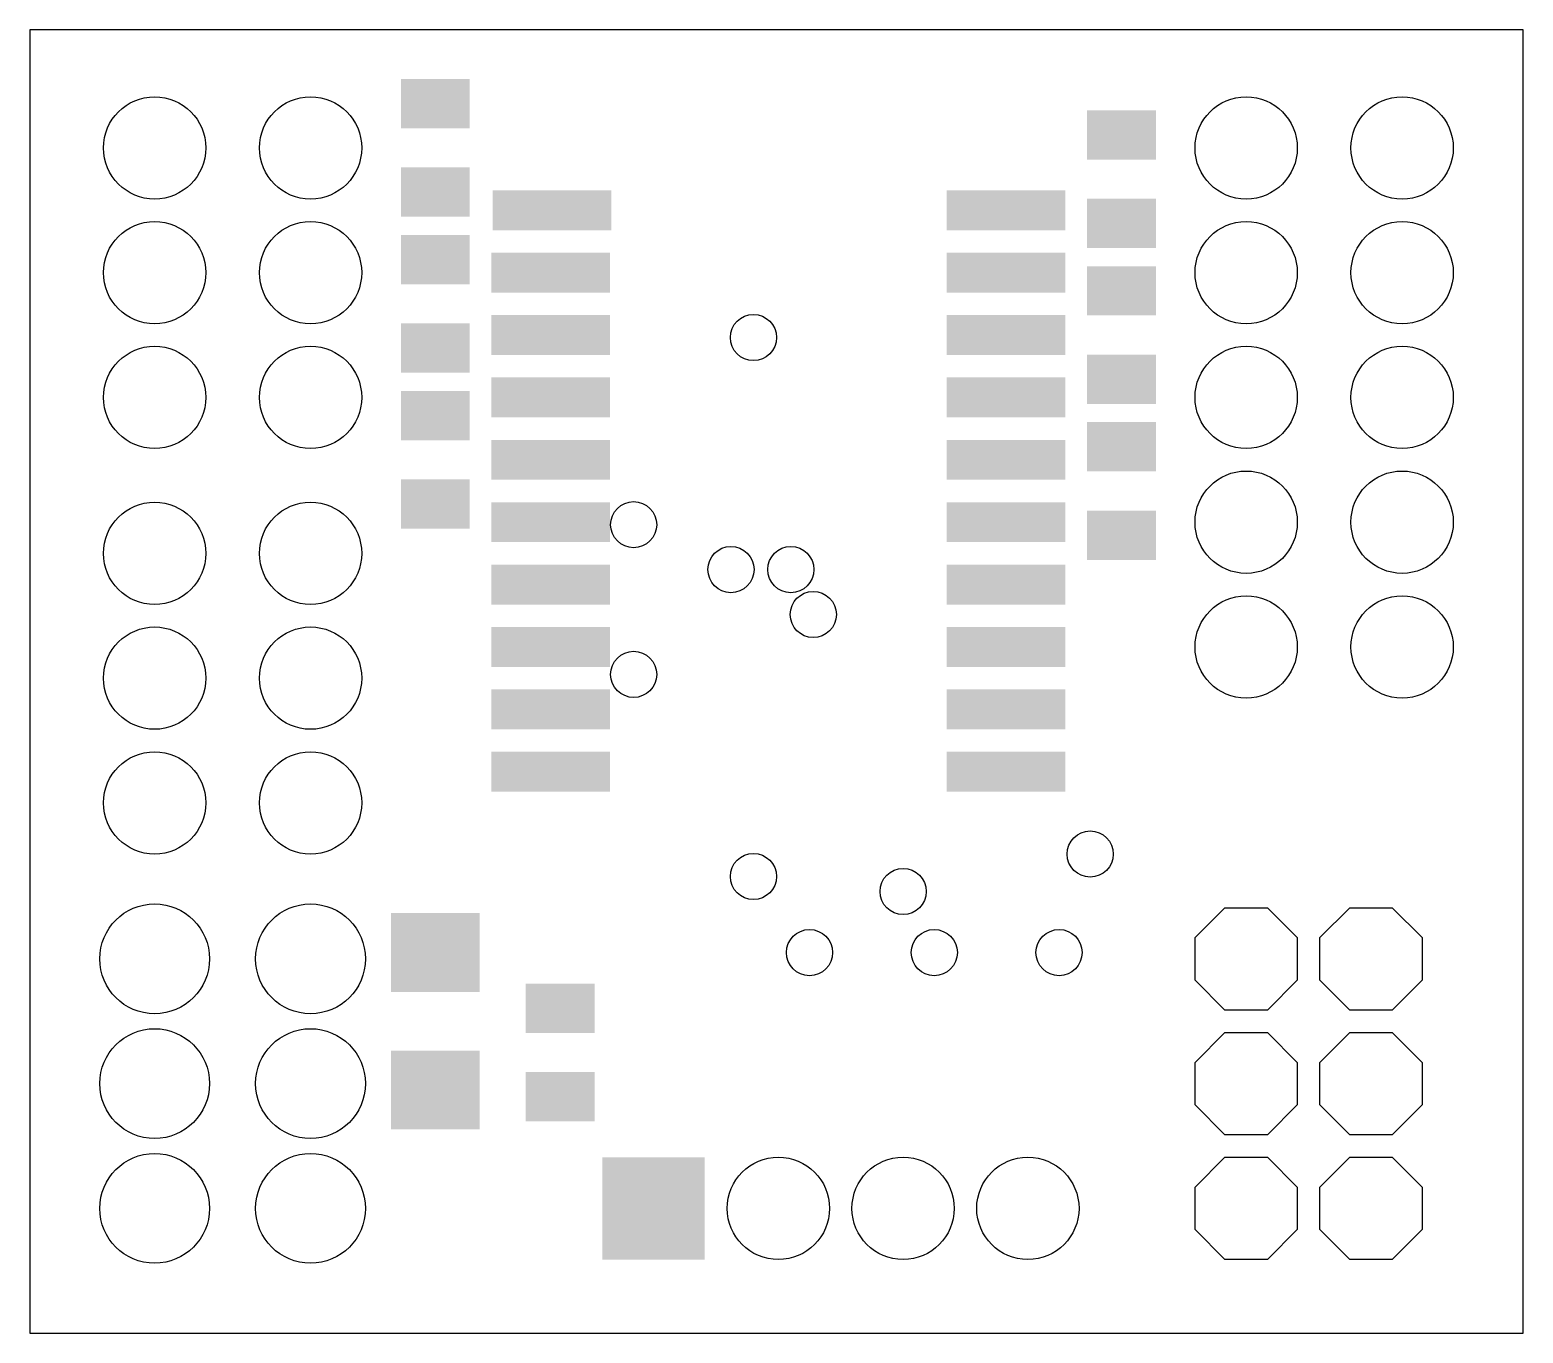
# Model space of a CAD drawing. Extents: x 0 to 30.4, y 0 to 26.5.
import ezdxf

# ---------------------------------------------------------------- set-up
doc = ezdxf.new("R2010")
doc.units = 0
doc.layers.add('20', color=7, linetype='CONTINUOUS')
doc.layers.add('29', color=253, linetype='CONTINUOUS')

# ---------------------------------------------------------------- blocks, each defined once
blk = doc.blocks.new('RECT')
blk.add_solid([(-0.5, -0.5), (0.5, -0.5), (-0.5, 0.5), (0.5, 0.5)])
blk = doc.blocks.new('ROUNDP')
blk.add_circle((0, 0), 0.5)
blk = doc.blocks.new('OCTAGONP')
blk.add_lwpolyline([(-0.5, -0.2071), (-0.5, 0.2071), (-0.2071, 0.5), (0.2071, 0.5), (0.5, 0.2071), (0.5, -0.2071), (0.2071, -0.5), (-0.2071, -0.5)], close=True)
blk = doc.blocks.new('SQUAREP')
blk.add_solid([(-0.5, -0.5), (0.5, -0.5), (-0.5, 0.5), (0.5, 0.5)])
blk = doc.blocks.new('ROUNDV')
blk.add_circle((0, 0), 0.5)

msp = doc.modelspace()

# ---------------------------------------------------------------- linework, layer by layer
at = {"layer": '20'}
for p, q in [((30.404, 26.533), (0, 26.533)), ((0, 26.533), (0, 0)), ((30.404, 0), (30.404, 26.533)), ((0, 0), (30.404, 0))]:
    msp.add_line(p, q, dxfattribs=at)

# ---------------------------------------------------------------- block references
at = {"layer": '29'}
for name, p, xscale, yscale, rotation in [('RECT', (8.255, 25.03), 1.0032, 1.4032, 270), ('ROUNDP', (2.54, 24.13), 2.0828, 2.0828, 180), ('ROUNDP', (5.715, 24.13), 2.0828, 2.0828, 180), ('ROUNDP', (24.765, 24.13), 2.0828, 2.0828, 180), ('ROUNDP', (27.94, 24.13), 2.0828, 2.0828, 180), ('RECT', (22.225, 24.395), 1.0032, 1.4032, 90), ('RECT', (8.255, 23.23), 1.0032, 1.4032, 270), ('RECT', (10.6299, 22.86), 0.8128, 2.413, 90), ('RECT', (19.8755, 22.86), 0.8128, 2.413, 90), ('RECT', (22.225, 22.595), 1.0032, 1.4032, 90), ('ROUNDP', (2.54, 21.59), 2.0828, 2.0828, 180), ('ROUNDP', (5.715, 21.59), 2.0828, 2.0828, 180), ('ROUNDP', (24.765, 21.59), 2.0828, 2.0828, 180), ('ROUNDP', (27.94, 21.59), 2.0828, 2.0828, 180), ('RECT', (8.255, 21.855), 1.0032, 1.4032, 270), ('RECT', (10.6045, 21.59), 0.8128, 2.413, 90), ('RECT', (19.8755, 21.59), 0.8128, 2.413, 90), ('RECT', (22.225, 21.22), 1.0032, 1.4032, 270), ('RECT', (10.6045, 20.32), 0.8128, 2.413, 90), ('RECT', (19.8755, 20.32), 0.8128, 2.413, 90), ('RECT', (8.255, 20.055), 1.0032, 1.4032, 270), ('ROUNDP', (2.54, 19.05), 2.0828, 2.0828, 180), ('ROUNDP', (5.715, 19.05), 2.0828, 2.0828, 180), ('ROUNDP', (24.765, 19.05), 2.0828, 2.0828, 180), ('ROUNDP', (27.94, 19.05), 2.0828, 2.0828, 180), ('RECT', (22.225, 19.42), 1.0032, 1.4032, 270), ('RECT', (8.255, 18.68), 1.0032, 1.4032, 90), ('RECT', (10.6045, 19.05), 0.8128, 2.413, 90), ('RECT', (19.8755, 19.05), 0.8128, 2.413, 90), ('RECT', (22.225, 18.045), 1.0032, 1.4032, 90), ('RECT', (10.6045, 17.78), 0.8128, 2.413, 90), ('RECT', (19.8755, 17.78), 0.8128, 2.413, 90), ('RECT', (8.255, 16.88), 1.0032, 1.4032, 90), ('ROUNDP', (24.765, 16.51), 2.0828, 2.0828, 180), ('ROUNDP', (27.94, 16.51), 2.0828, 2.0828, 180), ('ROUNDP', (2.54, 15.875), 2.0828, 2.0828, 180), ('ROUNDP', (5.715, 15.875), 2.0828, 2.0828, 180), ('RECT', (10.6045, 16.51), 0.8128, 2.413, 90), ('RECT', (19.8755, 16.51), 0.8128, 2.413, 90), ('RECT', (22.225, 16.245), 1.0032, 1.4032, 90), ('RECT', (10.6045, 15.24), 0.8128, 2.413, 90), ('RECT', (19.8755, 15.24), 0.8128, 2.413, 90), ('ROUNDP', (24.765, 13.97), 2.0828, 2.0828, 180), ('ROUNDP', (27.94, 13.97), 2.0828, 2.0828, 180), ('ROUNDP', (2.54, 13.335), 2.0828, 2.0828, 180), ('ROUNDP', (5.715, 13.335), 2.0828, 2.0828, 180), ('RECT', (10.6045, 13.97), 0.8128, 2.413, 90), ('RECT', (19.8755, 13.97), 0.8128, 2.413, 90), ('RECT', (10.6045, 12.7), 0.8128, 2.413, 90), ('RECT', (19.8755, 12.7), 0.8128, 2.413, 90), ('ROUNDP', (2.54, 10.795), 2.0828, 2.0828, 180), ('ROUNDP', (5.715, 10.795), 2.0828, 2.0828, 180), ('RECT', (10.6045, 11.43), 0.8128, 2.413, 90), ('RECT', (19.8755, 11.43), 0.8128, 2.413, 90), ('OCTAGONP', (24.765, 7.62), 2.0828, 2.0828, 90), ('OCTAGONP', (27.305, 7.62), 2.0828, 2.0828, 90), ('RECT', (10.795, 6.615), 1.0032, 1.4032, 90), ('OCTAGONP', (24.765, 5.08), 2.0828, 2.0828, 90), ('OCTAGONP', (27.305, 5.08), 2.0828, 2.0828, 90), ('RECT', (10.795, 4.815), 1.0032, 1.4032, 90), ('SQUAREP', (12.7, 2.54), 2.0828, 2.0828, 90), ('ROUNDP', (15.24, 2.54), 2.0828, 2.0828, 90), ('ROUNDP', (17.78, 2.54), 2.0828, 2.0828, 90), ('ROUNDP', (20.32, 2.54), 2.0828, 2.0828, 90), ('OCTAGONP', (24.765, 2.54), 2.0828, 2.0828, 90), ('OCTAGONP', (27.305, 2.54), 2.0828, 2.0828, 90)]:
    msp.add_blockref(name, p, dxfattribs=dict(at, xscale=xscale, yscale=yscale, rotation=rotation))
for name, p, xscale, yscale in [('ROUNDV', (14.732, 20.2692), 0.9398, 0.9398), ('ROUNDV', (12.2936, 16.4592), 0.9398, 0.9398), ('ROUNDV', (14.2748, 15.5448), 0.9398, 0.9398), ('ROUNDV', (15.494, 15.5448), 0.9398, 0.9398), ('ROUNDV', (15.9512, 14.6304), 0.9398, 0.9398), ('ROUNDV', (12.2936, 13.4112), 0.9398, 0.9398), ('ROUNDV', (21.59, 9.7536), 0.9398, 0.9398), ('ROUNDV', (14.732, 9.2964), 0.9398, 0.9398), ('ROUNDV', (17.78, 8.9916), 0.9398, 0.9398), ('ROUNDP', (2.54, 7.62), 2.2352, 2.2352), ('ROUNDP', (5.715, 7.62), 2.2352, 2.2352), ('RECT', (8.255, 7.75), 1.8032, 1.6032), ('ROUNDV', (15.875, 7.747), 0.9398, 0.9398), ('ROUNDV', (18.415, 7.747), 0.9398, 0.9398), ('ROUNDV', (20.955, 7.747), 0.9398, 0.9398), ('ROUNDP', (2.54, 5.08), 2.2352, 2.2352), ('ROUNDP', (5.715, 5.08), 2.2352, 2.2352), ('RECT', (8.255, 4.95), 1.8032, 1.6032), ('ROUNDP', (2.54, 2.54), 2.2352, 2.2352), ('ROUNDP', (5.715, 2.54), 2.2352, 2.2352)]:
    msp.add_blockref(name, p, dxfattribs=dict(at, xscale=xscale, yscale=yscale))

doc.saveas('drawing.dxf')
